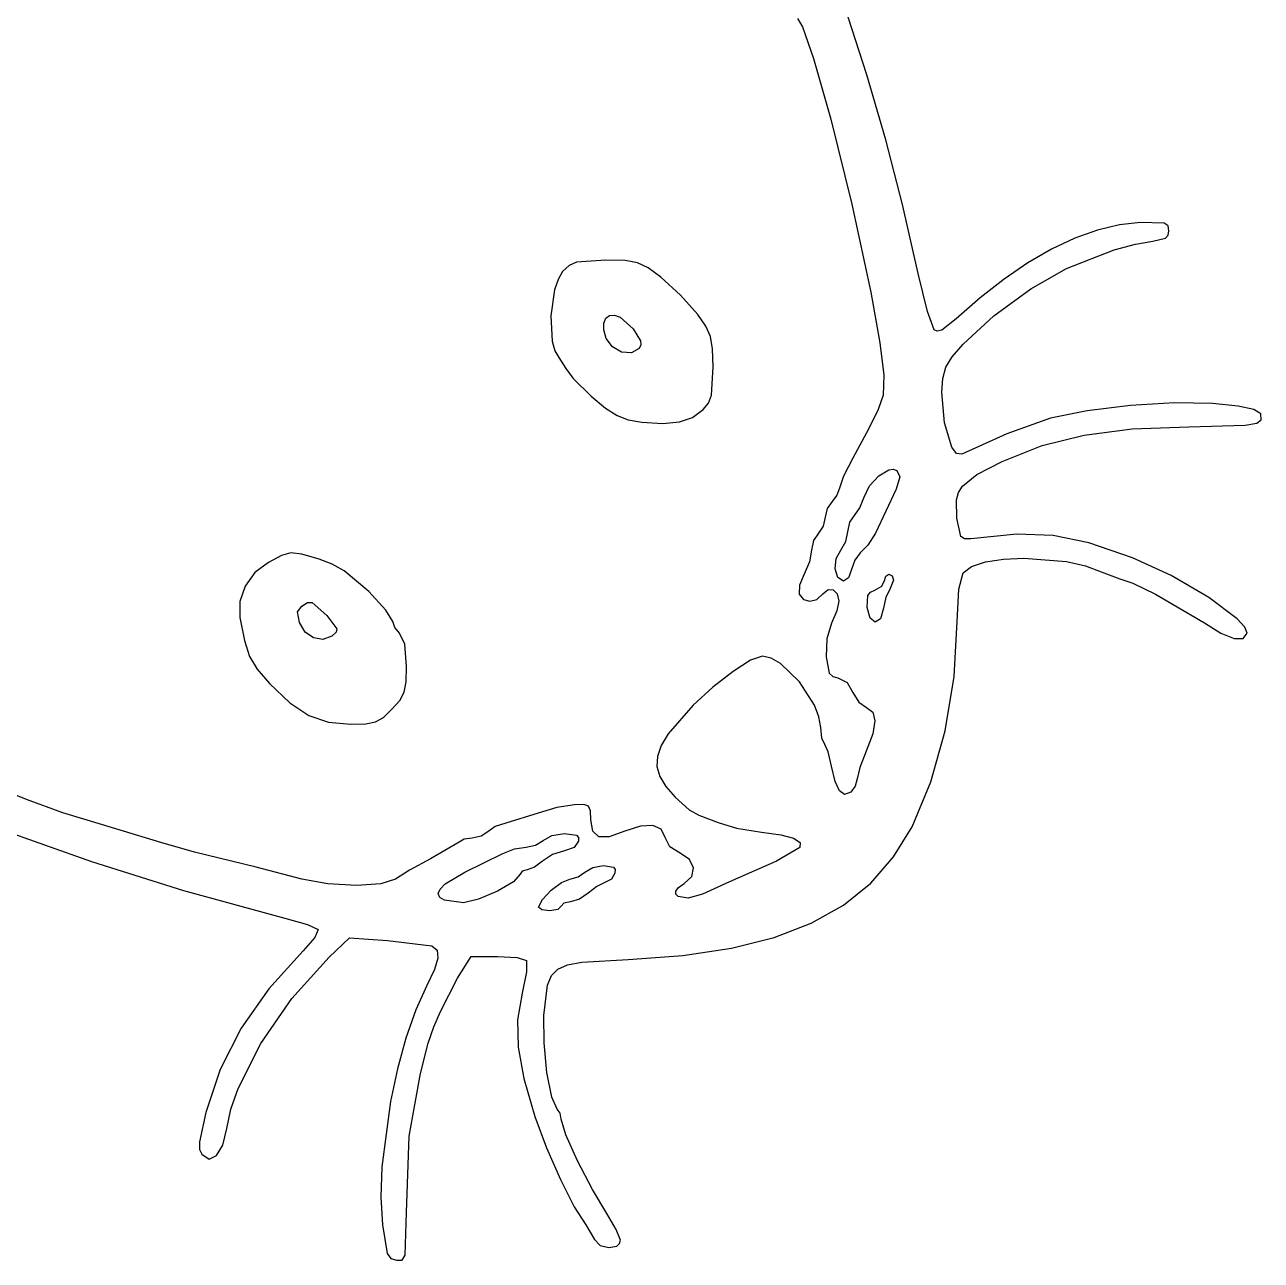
# Model space of a CAD drawing. Extents: x 20 to 360, y 14 to 367.
# Drawn here: x 216.6 to 312.5, y 13.8 to 109.6 of the extents above; entities that cross this region are included whole.
import ezdxf

# ---------------------------------------------------------------- set-up
doc = ezdxf.new("R2010")
doc.units = 0

msp = doc.modelspace()

# ---------------------------------------------------------------- linework, layer by layer
at = {"layer": 'Layer 1'}
for p, q in [((281.917578, 105.745205), (280.176288, 111.089792)), ((276.542399, 110.113245), (276.921911, 109.480243)), ((276.921911, 109.480243), (277.795036, 107.005836)), ((277.795036, 107.005836), (279.117954, 102.30562)), ((283.390977, 100.718119), (281.917578, 105.745205)), ((279.117954, 102.30562), (280.762781, 95.721901)), ((284.685783, 95.691033), (283.390977, 100.718119)), ((280.762781, 95.721901), (282.2224, 88.900056)), ((285.891291, 90.346446), (284.685783, 95.691033)), ((301.503785, 94.115107), (299.798461, 93.704451)), ((303.142135, 94.297559), (301.503785, 94.115107)), ((304.976581, 94.244643), (303.142135, 94.297559)), ((305.265418, 94.03959), (304.976581, 94.244643)), ((305.329359, 93.662559), (305.265418, 94.03959)), ((298.038568, 93.072207), (296.236506, 92.224989)), ((299.798461, 93.704451), (298.038568, 93.072207)), ((304.094636, 92.85117), (305.069185, 93.071656)), ((305.069185, 93.071656), (305.270379, 93.307576)), ((305.270379, 93.307576), (305.329359, 93.662559)), ((296.236506, 92.224989), (294.404679, 91.169411)), ((297.391854, 90.734502), (301.100433, 92.176482)), ((301.100433, 92.176482), (302.744709, 92.62462)), ((302.744709, 92.62462), (304.094636, 92.85117)), ((259.419712, 91.219571), (258.83818, 90.952783)), ((261.69072, 91.369502), (259.419712, 91.219571)), ((263.176247, 91.339185), (261.69072, 91.369502)), ((264.155757, 91.179884), (263.176247, 91.339185)), ((264.969902, 90.789072), (264.155757, 91.179884)), ((294.404679, 91.169411), (292.555488, 89.912088)), ((258.339329, 90.487557), (257.982831, 89.887076)), ((258.83818, 90.952783), (258.339329, 90.487557)), ((258.339329, 90.487557), (258.339329, 90.487557)), ((265.959334, 90.064223), (264.969902, 90.789072)), ((286.627715, 87.39193), (285.891291, 90.346446)), ((294.631366, 89.166293), (297.391854, 90.734502)), ((257.982831, 89.887076), (257.709841, 89.063767)), ((267.480689, 88.67075), (265.959334, 90.064223)), ((292.555488, 89.912088), (290.701337, 88.459635)), ((291.765045, 87.052381), (294.631366, 89.166293)), ((257.709841, 89.063767), (257.430926, 87.061201)), ((268.816836, 87.171444), (267.480689, 88.67075)), ((282.2224, 88.900056), (282.935673, 84.967684)), ((290.701337, 88.459635), (288.854626, 86.818666)), ((287.126014, 85.971999), (286.627715, 87.39193)), ((257.430926, 87.061201), (257.535657, 85.104936)), ((261.545199, 86.498961), (261.696233, 86.869378)), ((261.546302, 85.973101), (261.545199, 86.498961)), ((261.696233, 86.869378), (261.972943, 87.07443)), ((261.972943, 87.07443), (262.348872, 87.104195)), ((262.348872, 87.104195), (262.797561, 86.948753)), ((262.797561, 86.948753), (263.807388, 86.042554)), ((269.445773, 86.259733), (268.816836, 87.171444)), ((269.800205, 85.46047), (269.445773, 86.259733)), ((288.854626, 86.818666), (287.738966, 85.958769)), ((289.374974, 84.865709), (291.765045, 87.052381)), ((261.725998, 85.30172), (261.546302, 85.973101)), ((262.202248, 84.644671), (261.725998, 85.30172)), ((263.807388, 86.042554), (264.380653, 85.125331)), ((263.807388, 86.042554), (263.807388, 86.042554)), ((269.962813, 84.502458), (269.800205, 85.46047)), ((287.381227, 85.861204), (287.126014, 85.971999)), ((287.738966, 85.958769), (287.381227, 85.861204)), ((257.535657, 85.104936), (257.742225, 84.339505)), ((262.916624, 84.252206), (262.202248, 84.644671)), ((264.266, 84.525609), (263.670687, 84.19047)), ((264.402701, 84.802319), (264.266, 84.525609)), ((264.380653, 85.125331), (264.402701, 84.802319)), ((270.016281, 83.114497), (269.962813, 84.502458)), ((282.935673, 84.967684), (283.245456, 82.470677)), ((288.540433, 83.892882), (289.374974, 84.865709)), ((257.742225, 84.339505), (258.057107, 83.820053)), ((258.057107, 83.820053), (258.586274, 82.973386)), ((263.670687, 84.19047), (262.916624, 84.252206)), ((288.043237, 83.079219), (288.540433, 83.892882)), ((258.586274, 82.973386), (259.163948, 82.188455)), ((269.87958, 80.900815), (270.016281, 83.114497)), ((283.245456, 82.470677), (283.184822, 80.912942)), ((287.80835, 82.20947), (288.043237, 83.079219)), ((259.163948, 82.188455), (260.561831, 80.82144)), ((287.725186, 81.128467), (287.80835, 82.20947)), ((260.561831, 80.82144), (261.674735, 79.897051)), ((269.644211, 80.296683), (269.87958, 80.900815)), ((283.184822, 80.912942), (282.786845, 79.798384)), ((287.932994, 78.770918), (287.725186, 81.128467)), ((261.674735, 79.897051), (262.559436, 79.326543)), ((268.416653, 79.187637), (269.24017, 79.798384)), ((269.24017, 79.798384), (269.644211, 80.296683)), ((282.786845, 79.798384), (282.081289, 78.316716)), ((298.992584, 79.696409), (296.157131, 79.128105)), ((302.357204, 80.102655), (298.992584, 79.696409)), ((305.761512, 80.303848), (302.357204, 80.102655)), ((308.716028, 80.256995), (305.761512, 80.303848)), ((310.709775, 80.058557), (308.716028, 80.256995)), ((311.913078, 79.807203), (310.709775, 80.058557)), ((312.461538, 79.463245), (311.913078, 79.807203)), ((262.559436, 79.326543), (263.424294, 79.000775)), ((263.424294, 79.000775), (264.477667, 78.810605)), ((264.477667, 78.810605), (266.094933, 78.706977)), ((266.094933, 78.706977), (267.388085, 78.828244)), ((267.388085, 78.828244), (268.416653, 79.187637)), ((288.504604, 76.883004), (287.932994, 78.770918)), ((296.157131, 79.128105), (292.757233, 77.919841)), ((306.881582, 78.457827), (311.233981, 78.590119)), ((311.233981, 78.590119), (312.155062, 78.745562)), ((312.155062, 78.745562), (312.490752, 78.986994)), ((312.490752, 78.986994), (312.461538, 79.463245)), ((282.081289, 78.316716), (280.846566, 76.023659)), ((292.757233, 77.919841), (289.27796, 76.341159)), ((295.501184, 76.99435), (298.776508, 77.818417)), ((298.776508, 77.818417), (302.488394, 78.291911)), ((302.488394, 78.291911), (306.881582, 78.457827)), ((288.876193, 76.389046), (288.504604, 76.883004)), ((292.417684, 75.776714), (295.501184, 76.99435)), ((280.846566, 76.023659), (280.105732, 74.621366)), ((289.27796, 76.341159), (288.876193, 76.389046)), ((290.44764, 74.765234), (292.417684, 75.776714)), ((282.844171, 74.661054), (283.623039, 75.122421)), ((283.623039, 75.122421), (283.963483, 75.172651)), ((283.963483, 75.172651), (284.233235, 75.071158)), ((284.233235, 75.071158), (284.46695, 74.572859)), ((289.330877, 73.849665), (290.44764, 74.765234)), ((280.105732, 74.621366), (279.788232, 73.695324)), ((281.693233, 72.95449), (282.124835, 73.875572)), ((282.124835, 73.875572), (282.844171, 74.661054)), ((284.46695, 74.572859), (284.197957, 73.624769)), ((289.032531, 73.354466), (289.330877, 73.849665)), ((279.598614, 73.157338), (279.223787, 72.672268)), ((279.788232, 73.695324), (279.598614, 73.157338)), ((281.375733, 72.16074), (281.693233, 72.95449)), ((284.197957, 73.624769), (282.592817, 70.216051)), ((284.197957, 73.624769), (284.197957, 73.624769)), ((288.875573, 72.795189), (289.032531, 73.354466)), ((278.85337, 72.121052), (278.69462, 71.437545)), ((279.223787, 72.672268), (278.85337, 72.121052)), ((280.952399, 71.578656), (281.375733, 72.16074)), ((288.889904, 71.366989), (288.875573, 72.795189)), ((278.69462, 71.437545), (278.53587, 70.754038)), ((280.45851, 70.308655), (280.599621, 71.049489)), ((280.599621, 71.049489), (280.952399, 71.578656)), ((289.211814, 69.951468), (288.889904, 71.366989)), ((278.165453, 70.202822), (277.795036, 69.629558)), ((278.53587, 70.754038), (278.165453, 70.202822)), ((280.29535, 69.550183), (280.45851, 70.308655)), ((282.592817, 70.216051), (281.985377, 69.274024)), ((293.532793, 70.118486), (289.983516, 69.779488)), ((296.364388, 70.030843), (293.532793, 70.118486)), ((299.136451, 69.447105), (296.364388, 70.030843)), ((277.795036, 69.629558), (277.636286, 68.897543)), ((279.894065, 68.897543), (280.29535, 69.550183)), ((281.985377, 69.274024), (281.411011, 68.685877)), ((289.5001, 69.764606), (289.211814, 69.951468)), ((289.983516, 69.779488), (289.5001, 69.764606)), ((302.507135, 68.297821), (299.136451, 69.447105)), ((236.553634, 68.484683), (235.549871, 67.945043)), ((237.282893, 68.690286), (236.553634, 68.484683)), ((238.124599, 68.585004), (237.282893, 68.690286)), ((239.465706, 68.191987), (238.124599, 68.585004)), ((240.48325, 67.800624), (239.465706, 68.191987)), ((277.636286, 68.897543), (277.473126, 67.98914)), ((279.470732, 67.446744), (279.540185, 68.239943)), ((279.540185, 68.239943), (279.894065, 68.897543)), ((280.983267, 68.125842), (280.740732, 67.380598)), ((281.411011, 68.685877), (280.983267, 68.125842)), ((291.113508, 67.973155), (292.505465, 68.188473)), ((292.505465, 68.188473), (294.09338, 68.266953)), ((294.09338, 68.266953), (297.390752, 68.01174)), ((305.503543, 66.936318), (302.507135, 68.297821)), ((234.49319, 67.149087), (233.737474, 66.101778)), ((235.549871, 67.945043), (234.49319, 67.149087)), ((235.549871, 67.945043), (235.549871, 67.945043)), ((241.414805, 67.283584), (240.48325, 67.800624)), ((243.310987, 65.687264), (241.414805, 67.283584)), ((277.473126, 67.98914), (277.071841, 67.02782)), ((279.665862, 66.779222), (279.470732, 67.446744)), ((280.740732, 67.380598), (280.502607, 66.754417)), ((289.048654, 65.854833), (289.383793, 67.133653)), ((289.383793, 67.133653), (290.03409, 67.62141)), ((290.03409, 67.62141), (291.113508, 67.973155)), ((297.390752, 68.01174), (298.867045, 67.677221)), ((298.867045, 67.677221), (300.072967, 67.204209)), ((300.072967, 67.204209), (301.519357, 66.675042)), ((276.705834, 66.172333), (276.683785, 65.475597)), ((277.071841, 67.02782), (276.705834, 66.172333)), ((280.105732, 66.498653), (279.665862, 66.779222)), ((280.502607, 66.754417), (280.105732, 66.498653)), ((283.069067, 66.097368), (283.280734, 66.533931)), ((283.280734, 66.533931), (283.390977, 66.886709)), ((283.390977, 66.886709), (283.633512, 67.02782)), ((283.633512, 67.02782), (283.889276, 66.891119)), ((283.98629, 66.569209), (283.66879, 65.793097)), ((283.889276, 66.891119), (283.98629, 66.569209)), ((283.98629, 66.569209), (283.98629, 66.569209)), ((301.519357, 66.675042), (302.529735, 66.328879)), ((302.529735, 66.328879), (304.284254, 65.466777)), ((308.433805, 65.211013), (305.503543, 66.936318)), ((233.737474, 66.101778), (233.33233, 64.908947)), ((244.629494, 64.232054), (243.310987, 65.687264)), ((276.683785, 65.475597), (277.010105, 65.059429)), ((278.033161, 65.073761), (278.518231, 65.510875)), ((278.518231, 65.510875), (278.919516, 65.834438)), ((278.919516, 65.834438), (279.320801, 65.823965)), ((279.320801, 65.823965), (279.629482, 65.515836)), ((279.629482, 65.515836), (279.752954, 64.94643)), ((281.940178, 64.452541), (282.001914, 65.374173)), ((282.001914, 65.374173), (282.198147, 65.628284)), ((282.198147, 65.628284), (282.5399, 65.793097)), ((282.5399, 65.793097), (283.069067, 66.097368)), ((283.399797, 65.233062), (283.210178, 64.381985)), ((283.66879, 65.793097), (283.399797, 65.233062)), ((288.925182, 63.358929), (289.048654, 65.854833)), ((304.284254, 65.466777), (308.081027, 63.253095)), ((310.623234, 63.565083), (308.433805, 65.211013)), ((233.33233, 64.908947), (233.327369, 63.676429)), ((237.79883, 64.108582), (238.12515, 64.558374)), ((238.12515, 64.558374), (238.577147, 64.81965)), ((238.577147, 64.81965), (238.936539, 64.822958)), ((238.936539, 64.822958), (240.065429, 63.81754)), ((245.18071, 63.358929), (244.629494, 64.232054)), ((277.010105, 65.059429), (277.495175, 64.924381)), ((277.495175, 64.924381), (278.033161, 65.073761)), ((279.752954, 64.94643), (279.589794, 64.174728)), ((282.178303, 63.613039), (281.940178, 64.452541)), ((283.210178, 64.381985), (282.972053, 63.574454)), ((233.327369, 63.676429), (233.675737, 61.889939)), ((237.948761, 63.288373), (237.79883, 64.108582)), ((238.394694, 62.542578), (237.948761, 63.288373)), ((240.065429, 63.81754), (240.841541, 62.798894)), ((240.065429, 63.81754), (240.065429, 63.81754)), ((245.33946, 62.900317), (245.18071, 63.358929)), ((279.589794, 64.174728), (279.188509, 63.217818)), ((282.575178, 63.319241), (282.178303, 63.613039)), ((282.972053, 63.574454), (282.575178, 63.319241)), ((288.682096, 59.101891), (288.925182, 63.358929)), ((311.229295, 62.910377), (310.623234, 63.565083)), ((239.029144, 62.084518), (238.394694, 62.542578)), ((240.779804, 62.522735), (240.453485, 62.230039)), ((240.841541, 62.798894), (240.779804, 62.522735)), ((245.709877, 62.441706), (245.33946, 62.900317)), ((246.106752, 61.590629), (245.709877, 62.441706)), ((279.188509, 63.217818), (278.831321, 62.005143)), ((308.081027, 63.253095), (309.368116, 62.46155)), ((309.368116, 62.46155), (310.387314, 62.05365)), ((311.082396, 62.042626), (311.397141, 62.441706)), ((311.397141, 62.441706), (311.229295, 62.910377)), ((233.675737, 61.889939), (234.077022, 60.655767)), ((239.749582, 61.963802), (239.029144, 62.084518)), ((240.453485, 62.230039), (239.749582, 61.963802)), ((246.239044, 59.866427), (246.106752, 61.590629)), ((278.831321, 62.005143), (278.765176, 60.60726)), ((310.387314, 62.05365), (311.082396, 62.042626)), ((234.077022, 60.655767), (234.676745, 59.653106)), ((273.826284, 60.677816), (272.914022, 60.350394)), ((274.494908, 60.523751), (273.826284, 60.677816)), ((275.226371, 60.100142), (274.494908, 60.523751)), ((278.765176, 60.60726), (279.01212, 59.346079)), ((234.676745, 59.653106), (235.620426, 58.561148)), ((246.206522, 58.678557), (246.239044, 59.866427)), ((271.555275, 59.48719), (269.991476, 58.266799)), ((272.914022, 60.350394), (271.555275, 59.48719)), ((276.692605, 58.675801), (275.226371, 60.100142)), ((235.620426, 58.561148), (237.187532, 57.053022)), ((246.058245, 57.877641), (246.206522, 58.678557)), ((277.854567, 56.867814), (276.692605, 58.675801)), ((279.01212, 59.346079), (279.271192, 59.089213)), ((279.271192, 59.089213), (279.682398, 58.984482)), ((279.682398, 58.984482), (280.383545, 58.631704)), ((280.383545, 58.631704), (280.846566, 57.855592)), ((287.985911, 54.887847), (288.682096, 59.101891)), ((245.718145, 57.242089), (246.058245, 57.877641)), ((269.991476, 58.266799), (268.464058, 56.867814)), ((280.846566, 57.855592), (281.309587, 57.114758)), ((237.187532, 57.053022), (238.658727, 56.074063)), ((244.445388, 55.921928), (245.110154, 56.550313)), ((245.110154, 56.550313), (245.718145, 57.242089)), ((268.464058, 56.867814), (266.532047, 54.65799)), ((278.205692, 55.964647), (277.854567, 56.867814)), ((281.309587, 57.114758), (281.9049, 56.691425)), ((281.9049, 56.691425), (282.395482, 56.340851)), ((238.658727, 56.074063), (240.189453, 55.544896)), ((243.840154, 55.571354), (244.445388, 55.921928)), ((278.341842, 55.139201), (278.205692, 55.964647)), ((282.54872, 55.659549), (282.371228, 54.647517)), ((282.395482, 56.340851), (282.54872, 55.659549)), ((240.189453, 55.544896), (241.935152, 55.386146)), ((241.935152, 55.386146), (243.076169, 55.419219)), ((243.076169, 55.419219), (243.840154, 55.571354)), ((266.532047, 54.65799), (265.974286, 53.7356)), ((278.434446, 54.301354), (278.341842, 55.139201)), ((282.371228, 54.647517), (281.869622, 53.304756)), ((286.886235, 50.931773), (287.985911, 54.887847)), ((265.974286, 53.7356), (265.681522, 52.894651)), ((278.659342, 53.833923), (278.434446, 54.301354)), ((278.923926, 53.251839), (278.659342, 53.833923)), ((265.681522, 52.894651), (265.64838, 52.104966)), ((279.188509, 52.140588), (278.923926, 53.251839)), ((281.869622, 53.304756), (281.371323, 52.043574)), ((265.64838, 52.104966), (265.869486, 51.336365)), ((279.459707, 50.958231), (279.188509, 52.140588)), ((281.371323, 52.043574), (281.164066, 51.15281)), ((265.869486, 51.336365), (266.339466, 50.558668)), ((279.797051, 50.222358), (279.459707, 50.958231)), ((281.164066, 51.15281), (281.022955, 50.588365)), ((285.43268, 47.448641), (286.886235, 50.931773)), ((216.782081, 49.565309), (215.124024, 50.235587)), ((266.339466, 50.558668), (267.052946, 49.741698)), ((280.200541, 49.942892), (279.797051, 50.222358)), ((280.670177, 50.129754), (280.200541, 49.942892)), ((281.022955, 50.588365), (280.670177, 50.129754)), ((219.599895, 48.515794), (216.782081, 49.565309)), ((257.898357, 48.930309), (256.434328, 48.506975)), ((259.256552, 49.141975), (257.898357, 48.930309)), ((259.975889, 49.158512), (259.256552, 49.141975)), ((260.354574, 49.036142), (259.975889, 49.158512)), ((260.501748, 48.675647), (260.354574, 49.036142)), ((267.052946, 49.741698), (268.155377, 48.7451)), ((212.3018, 48.118919), (221.831216, 44.758709)), ((222.602918, 47.62503), (219.599895, 48.515794)), ((256.434328, 48.506975), (253.929604, 47.730863)), ((260.526553, 47.977808), (260.501748, 48.675647)), ((260.672074, 47.095863), (260.526553, 47.977808)), ((268.155377, 48.7451), (268.887392, 48.330586)), ((268.887392, 48.330586), (270.404337, 47.766141)), ((227.189032, 46.213918), (222.602918, 47.62503)), ((252.55377, 47.060585), (252.029013, 46.707807)), ((253.122625, 47.46187), (252.55377, 47.060585)), ((253.929604, 47.730863), (253.122625, 47.46187)), ((261.135095, 46.66371), (260.672074, 47.095863)), ((263.172388, 47.095863), (261.955304, 46.66812)), ((264.366872, 47.499904), (263.172388, 47.095863)), ((265.319924, 47.550065), (264.366872, 47.499904)), ((265.975319, 47.249652), (265.319924, 47.550065)), ((266.276834, 46.601974), (265.975319, 47.249652)), ((270.404337, 47.766141), (271.815449, 47.329578)), ((271.815449, 47.329578), (273.755728, 47.025307)), ((273.755728, 47.025307), (275.240703, 46.827972)), ((283.984705, 45.10184), (285.43268, 47.448641)), ((229.795179, 45.473084), (227.189032, 46.213918)), ((250.331269, 46.249196), (248.108767, 44.943917)), ((250.706095, 46.474092), (250.331269, 46.249196)), ((251.319047, 46.566696), (250.706095, 46.474092)), ((252.029013, 46.707807), (251.319047, 46.566696)), ((255.517105, 45.86114), (256.24912, 46.01989)), ((256.24912, 46.01989), (256.822384, 46.390307)), ((256.822384, 46.390307), (257.492662, 46.760724)), ((257.492662, 46.760724), (258.480441, 46.919474)), ((258.480441, 46.919474), (259.424122, 46.791592)), ((259.574052, 46.319751), (259.225684, 45.830272)), ((259.424122, 46.791592), (259.581769, 46.606935)), ((259.581769, 46.606935), (259.574052, 46.319751)), ((259.574052, 46.319751), (259.574052, 46.319751)), ((261.955304, 46.66812), (261.135095, 46.66371)), ((266.647251, 45.896418), (266.276834, 46.601974)), ((275.240703, 46.827972), (276.242813, 46.557877)), ((276.242813, 46.557877), (276.742214, 46.221635)), ((276.742214, 46.221635), (276.719063, 45.825862)), ((234.59737, 44.308917), (229.795179, 45.473084)), ((250.754602, 43.920861), (253.717938, 45.367251)), ((253.717938, 45.367251), (254.617521, 45.720029)), ((254.617521, 45.720029), (255.517105, 45.86114)), ((257.567628, 45.292285), (256.787106, 44.767528)), ((258.480441, 45.578918), (257.567628, 45.292285)), ((259.225684, 45.830272), (258.480441, 45.578918)), ((267.441002, 45.402529), (266.647251, 45.896418)), ((268.165299, 44.90423), (267.441002, 45.402529)), ((276.719063, 45.825862), (274.928715, 44.780757)), ((282.216337, 43.080808), (283.984705, 45.10184)), ((221.831216, 44.758709), (228.952922, 42.509749)), ((238.12515, 43.391694), (234.59737, 44.308917)), ((246.472759, 44.088431), (245.392377, 43.391694)), ((248.108767, 44.943917), (246.472759, 44.088431)), ((255.587661, 44.09725), (255.217244, 44.004646)), ((256.160925, 44.300097), (255.587661, 44.09725)), ((256.787106, 44.767528), (256.160925, 44.300097)), ((260.067942, 43.920861), (260.685303, 44.278049)), ((260.685303, 44.278049), (261.514331, 44.450028)), ((261.514331, 44.450028), (262.286033, 44.322146)), ((262.286033, 44.322146), (262.412262, 44.137489)), ((262.412262, 44.137489), (262.396276, 43.850305)), ((268.472877, 44.247181), (268.165299, 44.90423)), ((268.343893, 43.576902), (268.472877, 44.247181)), ((274.928715, 44.780757), (271.286282, 43.180027)), ((240.148663, 43.014663), (238.12515, 43.391694)), ((245.392377, 43.391694), (244.261834, 43.014663)), ((249.234901, 43.015765), (250.754602, 43.920861)), ((254.533186, 43.179476), (253.290194, 42.443603)), ((255.058494, 43.77975), (254.533186, 43.179476)), ((255.217244, 44.004646), (255.058494, 43.77975)), ((257.461794, 42.522978), (258.260506, 43.134276)), ((258.260506, 43.134276), (258.903774, 43.391694)), ((258.903774, 43.391694), (259.538775, 43.550444)), ((259.538775, 43.550444), (260.067942, 43.920861)), ((262.127283, 43.374055), (261.620165, 43.109472)), ((262.396276, 43.850305), (262.127283, 43.374055)), ((262.396276, 43.850305), (262.396276, 43.850305)), ((267.758502, 43.038916), (268.343893, 43.576902)), ((271.286282, 43.180027), (269.169614, 42.227527)), ((228.952922, 42.509749), (236.819871, 40.357803)), ((242.354076, 42.888985), (240.148663, 43.014663)), ((244.261834, 43.014663), (242.354076, 42.888985)), ((248.70408, 42.262804), (248.84526, 42.614893)), ((248.812601, 41.970247), (248.70408, 42.262804)), ((248.84526, 42.614893), (249.234901, 43.015765)), ((253.290194, 42.443603), (251.828922, 41.820178)), ((256.775531, 41.799232), (257.461794, 42.522978)), ((260.314886, 42.298082), (259.640198, 41.830651)), ((260.980755, 42.822839), (260.314886, 42.298082)), ((261.620165, 43.109472), (260.980755, 42.822839)), ((267.115785, 42.45573), (267.318494, 42.737814)), ((267.119781, 42.211679), (267.115785, 42.45573)), ((267.299891, 42.024679), (267.119781, 42.211679)), ((267.318494, 42.737814), (267.758502, 43.038916)), ((269.169614, 42.227527), (268.06608, 41.8979)), ((280.101529, 41.373969), (282.216337, 43.080808)), ((249.172062, 41.747969), (248.812601, 41.970247)), ((250.648769, 41.557248), (249.172062, 41.747969)), ((251.828922, 41.820178), (250.648769, 41.557248)), ((256.469606, 41.20447), (256.775531, 41.799232)), ((258.233496, 41.275026), (257.977732, 41.032491)), ((258.440753, 41.53079), (258.233496, 41.275026)), ((258.939052, 41.627804), (258.440753, 41.53079)), ((259.640198, 41.830651), (258.939052, 41.627804)), ((268.06608, 41.8979), (267.299891, 42.024679)), ((277.614237, 39.969747), (280.101529, 41.373969)), ((236.819871, 40.357803), (238.557303, 39.863914)), ((256.72537, 40.997213), (256.469606, 41.20447)), ((257.351551, 40.922248), (256.72537, 40.997213)), ((257.977732, 41.032491), (257.351551, 40.922248)), ((238.557303, 39.863914), (239.395151, 39.475858)), ((239.395151, 39.475858), (239.130567, 38.858497)), ((274.728417, 38.856567), (277.614237, 39.969747)), ((239.130567, 38.858497), (238.230983, 37.817802)), ((240.241818, 37.323912), (241.829319, 38.840858)), ((241.829319, 38.840858), (244.757376, 38.629191)), ((244.757376, 38.629191), (248.214601, 38.205857)), ((271.418023, 38.022854), (274.728417, 38.856567)), ((238.230983, 37.817802), (235.577983, 34.87872)), ((248.214601, 38.205857), (248.605413, 37.870167)), ((248.605413, 37.870167), (248.668802, 37.266586)), ((250.190158, 35.701134), (251.248492, 37.394468)), ((251.248492, 37.394468), (253.294604, 37.394468)), ((253.294604, 37.394468), (254.80714, 37.301864)), ((263.419333, 37.147523), (267.657009, 37.457031)), ((267.657009, 37.457031), (271.418023, 38.022854)), ((237.364472, 34.125208), (240.241818, 37.323912)), ((248.668802, 37.266586), (248.408077, 36.365348)), ((254.80714, 37.301864), (255.552383, 37.076968)), ((255.552383, 37.076968), (255.547973, 36.203842)), ((257.960093, 36.40669), (258.725043, 36.735765)), ((258.725043, 36.735765), (259.839738, 36.935857)), ((259.839738, 36.935857), (263.419333, 37.147523)), ((248.408077, 36.365348), (247.826545, 35.136689)), ((248.884879, 33.125854), (250.190158, 35.701134)), ((255.547973, 36.203842), (255.199605, 34.536966)), ((257.178469, 35.163147), (257.469649, 35.89902)), ((257.469649, 35.89902), (257.960093, 36.40669)), ((235.577983, 34.87872), (233.437612, 31.820576)), ((247.826545, 35.136689), (246.966097, 33.249809)), ((255.199605, 34.536966), (254.852891, 32.482586)), ((256.89294, 32.808354), (257.178469, 35.163147)), ((234.950148, 30.62554), (237.364472, 34.125208)), ((246.966097, 33.249809), (246.194947, 31.061552)), ((248.355712, 31.926409), (248.884879, 33.125854)), ((256.899003, 30.695545), (256.89294, 32.808354)), ((233.437612, 31.820576), (231.806565, 28.63014)), ((247.909227, 30.667984), (248.355712, 31.926409)), ((254.852891, 32.482586), (254.886515, 30.352137)), ((246.194947, 31.061552), (245.529629, 28.660801)), ((257.126655, 28.394219), (256.899003, 30.695545)), ((233.197282, 27.158945), (234.950148, 30.62554)), ((247.323836, 28.314844), (247.909227, 30.667984)), ((254.886515, 30.352137), (255.323629, 27.924032)), ((231.806565, 28.63014), (230.681534, 25.294183)), ((245.529629, 28.660801), (244.986682, 26.13644)), ((246.450711, 23.459737), (247.323836, 28.314844)), ((255.323629, 27.924032), (256.187384, 24.976682)), ((257.493213, 26.483155), (257.126655, 28.394219)), ((232.630908, 25.542436), (233.197282, 27.158945)), ((244.986682, 26.13644), (244.334043, 21.072422)), ((257.915996, 25.541127), (257.493213, 26.483155)), ((230.681534, 25.294183), (230.192055, 23.009945)), ((232.304313, 24.05946), (232.630908, 25.542436)), ((256.187384, 24.976682), (257.082558, 22.543617)), ((258.140892, 25.232446), (257.915996, 25.541127)), ((258.233496, 24.765016), (258.140892, 25.232446)), ((231.991223, 22.763), (232.304313, 24.05946)), ((258.596196, 23.554546), (258.233496, 24.765016)), ((230.192055, 23.009945), (230.200323, 22.416837)), ((246.239044, 17.533067), (246.450711, 23.459737)), ((259.494677, 21.537097), (258.596196, 23.554546)), ((230.200323, 22.416837), (230.364034, 22.048625)), ((230.364034, 22.048625), (230.954937, 21.678208)), ((231.519382, 21.942792), (231.991223, 22.763)), ((257.082558, 22.543617), (258.16294, 20.090707)), ((230.954937, 21.678208), (231.519382, 21.942792)), ((260.644513, 19.307981), (259.494677, 21.537097)), ((244.334043, 21.072422), (244.257424, 18.710532)), ((258.16294, 20.090707), (259.243323, 17.981756)), ((261.761276, 17.462511), (260.644513, 19.307981)), ((244.257424, 18.710532), (244.369321, 16.580566)), ((246.14203, 14.225773), (246.239044, 17.533067)), ((259.243323, 17.981756), (260.138497, 16.580566)), ((262.50211, 16.210149), (261.761276, 17.462511)), ((244.369321, 16.580566), (244.730918, 14.358065)), ((260.138497, 16.580566), (260.808775, 15.451676)), ((260.808775, 15.451676), (261.242031, 14.984246)), ((262.81961, 15.381121), (262.50211, 16.210149)), ((262.744782, 15.117915), (262.81961, 15.381121)), ((261.242031, 14.984246), (261.920026, 14.807857)), ((261.920026, 14.807857), (262.545105, 14.935739)), ((262.545105, 14.935739), (262.744782, 15.117915)), ((244.730918, 14.358065), (245.014243, 13.971111)), ((245.014243, 13.971111), (245.462932, 13.828898)), ((245.462932, 13.828898), (245.911622, 13.832205)), ((245.911622, 13.832205), (246.14203, 14.225773))]:
    msp.add_line(p, q, dxfattribs=at)

doc.saveas('drawing.dxf')
